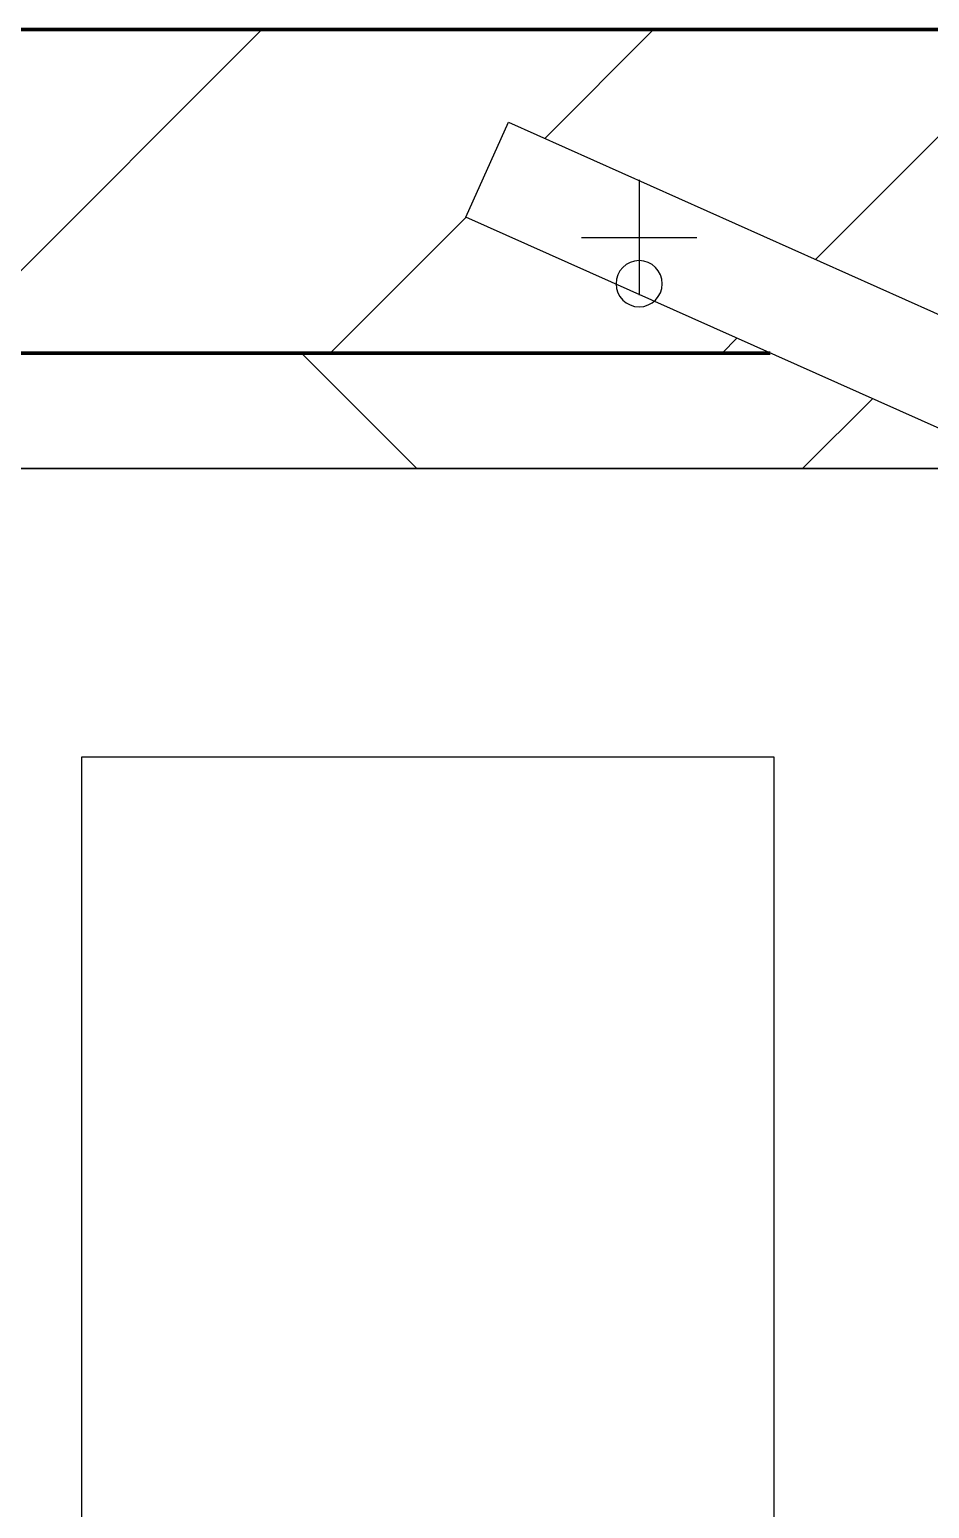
# Model space of a CAD drawing. Header units: millimetres. Extents: x -726012 to -647389, y -20772 to 18805.
# Drawn here: x -680346 to -679957, y 8119 to 8759 of the extents above; entities that cross this region are included whole.
import ezdxf
from ezdxf.xclip import XClip

# ---------------------------------------------------------------- set-up
doc = ezdxf.new("R2010")
doc.units = ezdxf.units.MM
doc.header["$XCLIPFRAME"] = 0
doc.layers.add('000 - WIPEOUT', color=250, linetype='Continuous')
doc.layers.add('A11_ALU.SOLID SHEET', color=2, linetype='Continuous')
for name, color, linetype, lineweight in [('A-DOOR', 3, 'Continuous', 25), ('A-DOOR-E', 2, 'Continuous', 25), ('A-GLAZ-CURT', 2, 'Continuous', 9), ('A-WALL', 5, 'Continuous', 35), ('A-WALL-FNSH', 2, 'Continuous', 35), ('A-WALL-PATT', 1, 'Continuous', 35)]:
    doc.layers.add(name, color=color, linetype=linetype, lineweight=lineweight)

# ---------------------------------------------------------------- blocks, each defined once
blk = doc.blocks.new('DPA_AC-SG-PI - A1_1200x1300 mm-V1-4233-01 ENLARGED MULTI-PURPOSE LEVEL - REFLECTED CEILING PLAN - SHEET 4')
at = {"layer": 'A-DOOR'}
for p, q in [((-500, 5), (-500, -45)), ((-525, -20), (-475, -20))]:
    blk.add_line(p, q, dxfattribs=at)
for start, end in [(0, 180), (180, 0)]:
    blk.add_arc((-500, -40), 10, start, end, dxfattribs=at)
at = {"layer": 'A-DOOR-E'}
for p, q in [((-575, -11.13), (-556.64, 29.95)), ((-556.64, 29.95), (511.63, -447.34)), ((493.28, -488.42), (-575, -11.13))]:
    blk.add_line(p, q, dxfattribs=at)
blk = doc.blocks.new('PPLS-PP19_Custom Tile Pattern - Custom Tile Pattern-V95-4233-01 ENLARGED MULTI-PURPOSE LEVEL - REFLECTED CEILING PLAN - SHEET 4')
at = {"layer": 'A-GLAZ-CURT'}
for p, q in [((31.34, 0), (300, 0)), ((300, 0), (31.34, 0)), ((195.99, 0), (213.31, 0)), ((213.31, 0), (195.99, 0)), ((230.06, 0), (300, 0)), ((143.25, -50), (300, -50)), ((300, -50), (143.25, -50))]:
    blk.add_line(p, q, dxfattribs=at)
for points, knots in [([(31.09, 0), (32.5, 0), (38.78, 0), (53.39, 0), (71.67, 0), (84.83, 0), (86.01, 0), (92.51, 0), (94.33, 0)], [-4844.334544, -4844.334544, -4844.334544, -4844.334544, -4705.298446, -4353.683244, -3960.84581, -3759.045785, -3336.541051, -2783.776468, -2783.776468, -2783.776468, -2783.776468]), ([(136.44, 0), (121.66, 0), (86.93, 0), (51.16, 0), (31.18, 0)], [-106.750556, -106.750556, -106.750556, -106.750556, -59.610984, 0, 0, 0, 0]), ([(103.09, 0), (101.08, 0), (86.31, 0), (63.34, 0), (41.24, 0), (32.83, 0), (31.27, 0)], [-375.435014, -375.435014, -375.435014, -375.435014, -369.147452, -330.153101, -307.516438, -302.210511, -302.210511, -302.210511, -302.210511]), ([(76.63, 0), (74.8, 0), (67.65, 0), (53.52, 0), (39.74, 0), (32.53, 0), (31.3, 0)], [-3095.572228, -3095.572228, -3095.572228, -3095.572228, -2950.589685, -2634.532728, -2313.748533, -2246.611491, -2246.611491, -2246.611491, -2246.611491]), ([(31.33, 0), (34.8, 0), (52.2, 0), (88.72, 0), (120.63, 0), (138.28, 0), (138.53, 0)], [-401.364905, -401.364905, -401.364905, -401.364905, -390.253598, -346.313304, -291.370682, -290.5735, -290.5735, -290.5735, -290.5735]), ([(31.33, 0), (37.1, 0), (52.1, 0), (70.92, 0), (82.12, 0), (83.66, 0)], [-4874.14523, -4874.14523, -4874.14523, -4874.14523, -4573.028122, -4094.177415, -3869.465285, -3869.465285, -3869.465285, -3869.465285]), ([(168.37, 0), (167.68, 0), (162.47, 0), (147.02, 0), (109.77, 0), (76.86, 0), (57.82, 0), (46.51, 0), (41.18, 0), (36.02, 0), (35.54, 0), (35.54, 0)], [-543.375029, -543.375029, -543.375029, -543.375029, -530.793311, -458.593899, -401.860199, -357.622665, -341.267687, -334.000314, -326.15566, -319.318397, -317.489778, -317.489778, -317.489778, -317.489778]), ([(36.29, 0), (37.77, 0), (48.82, 0), (64.79, 0), (95.91, 0), (124.45, 0), (132.42, 0), (134.6, 0)], [-314.598523, -314.598523, -314.598523, -314.598523, -305.899624, -287.17622, -249.500363, -194.761443, -152.241002, -152.241002, -152.241002, -152.241002]), ([(54.54, 0), (58.83, 0), (74.56, 0), (100.57, 0), (116.36, 0), (128.63, 0), (128.95, 0)], [-111.206564, -111.206564, -111.206564, -111.206564, -97.899267, -63.759246, -39.050993, -35.895543, -35.895543, -35.895543, -35.895543]), ([(54.57, 0), (54.8, 0), (59.66, 0), (64.47, 0), (72.74, 0), (75.22, 0), (76.03, 0), (76.21, 0)], [-765.752852, -765.752852, -765.752852, -765.752852, -753.071572, -495.328968, -421.953223, -334.951786, -290.452333, -290.452333, -290.452333, -290.452333]), ([(114.39, 0), (114.2, 0), (112.08, 0), (105.42, 0), (92.38, 0), (85.59, 0), (74.4, 0), (63.43, 0), (57.79, 0), (55.6, 0)], [-8148.58938, -8148.58938, -8148.58938, -8148.58938, -8105.191388, -7723.759874, -7531.75727, -7135.649961, -6924.452779, -6738.82075, -6604.646129, -6604.646129, -6604.646129, -6604.646129]), ([(76.22, 0), (75.58, 0), (73.64, 0), (71.05, 0), (70.61, 0)], [-193.634889, -193.634889, -193.634889, -193.634889, -31.537676, 0, 0, 0, 0]), ([(94.4, 0), (94.4, 0), (94.64, 0), (99.11, 0), (108.97, 0), (120.79, 0), (139.94, 0), (163.31, 0), (182.81, 0), (190.37, 0), (191.35, 0)], [-2348.345796, -2348.345796, -2348.345796, -2348.345796, -2310.419338, -2233.599744, -2052.234781, -1843.028543, -1530.39897, -1095.004608, -529.74427, -431.730282, -431.730282, -431.730282, -431.730282]), ([(129.02, 0), (129.02, 0), (124.41, 0), (122.35, 0), (114.96, 0), (108.04, 0), (103.09, 0)], [-35.386604, -35.386604, -35.386604, -35.386604, -31.430235, -22.807238, -15.488593, 0, 0, 0, 0]), ([(157.9, 0), (156.77, 0), (151.67, 0), (143.29, 0), (134.04, 0), (126.24, 0), (118.6, 0), (114.23, 0), (111.98, 0), (105.66, 0), (105.23, 0), (105.23, 0)], [-10292.955006, -10292.955006, -10292.955006, -10292.955006, -10098.273015, -9847.788484, -9677.714971, -9567.007022, -9453.21225, -9220.200448, -9012.77275, -8966.157302, -8929.495943, -8929.495943, -8929.495943, -8929.495943]), ([(105.26, 0), (105.52, 0), (111.01, 0), (112.65, 0), (113.59, 0)], [-8920.561005, -8920.561005, -8920.561005, -8920.561005, -8814.835624, -8577.462505, -8577.462505, -8577.462505, -8577.462505]), ([(128.58, 0), (128.8, 0), (130.16, 0), (139.26, 0), (152.67, 0), (161.24, 0), (162.19, 0), (162.75, 0)], [-633.326174, -633.326174, -633.326174, -633.326174, -627.736123, -618.981161, -602.094757, -592.980799, -581.414464, -581.414464, -581.414464, -581.414464]), ([(137.1, 0), (136, 0), (133.64, 0), (129.87, 0), (129.11, 0)], [-670.405967, -670.405967, -670.405967, -670.405967, -651.020627, -640.742133, -640.742133, -640.742133, -640.742133]), ([(190.71, 0), (188.01, 0), (182.03, 0), (171, 0), (161.95, 0), (161.28, 0), (158.35, 0), (157.85, 0), (157.77, 0)], [-11493.799757, -11493.799757, -11493.799757, -11493.799757, -11105.624034, -10839.086983, -10768.332124, -10666.779182, -10580.760289, -10550.278881, -10550.278881, -10550.278881, -10550.278881]), ([(300, 0), (286.53, 0), (254.22, 0), (207.11, 0), (177.41, 0), (159.34, 0), (158.33, 0), (158.3, 0)], [-285.253232, -285.253232, -285.253232, -285.253232, -244.693688, -187.987675, -143.776725, -129.632772, -123.352749, -123.352749, -123.352749, -123.352749]), ([(159.07, 0), (159.13, 0), (160.84, 0), (165.21, 0), (174.15, 0), (183.14, 0), (190.55, 0), (191.13, 0)], [-115.643202, -115.643202, -115.643202, -115.643202, -114.681583, -87.660824, -65.295536, -41.623857, -39.667807, -39.667807, -39.667807, -39.667807]), ([(162.75, 0), (165.4, 0), (170.91, 0), (172.61, 0), (172.61, 0)], [-111.264224, -111.264224, -111.264224, -111.264224, -56.742688, -19.085662, -19.085662, -19.085662, -19.085662]), ([(247.1, 0), (246.76, 0), (245.04, 0), (238.34, 0), (226.56, 0), (221.1, 0), (200.27, 0), (182.99, 0), (174.27, 0), (169.67, 0), (168.99, 0)], [-9649.085549, -9649.085549, -9649.085549, -9649.085549, -9581.591397, -9406.094246, -9221.510254, -9016.44624, -8717.832359, -8253.978395, -8152.463617, -8069.855175, -8069.855175, -8069.855175, -8069.855175]), ([(190.28, 0), (189.13, 0), (182.21, 0), (175.3, 0), (169.49, 0)], [-166.342806, -166.342806, -166.342806, -166.342806, -162.427601, -142.916156, -142.916156, -142.916156, -142.916156]), ([(171.51, 0), (176.48, 0), (193.23, 0), (201.73, 0), (208.81, 0), (213.9, 0), (241.96, 0), (266.73, 0), (281.71, 0), (291.71, 0), (296.52, 0), (297.86, 0), (298.09, 0)], [-7971.819559, -7971.819559, -7971.819559, -7971.819559, -7784.112253, -7606.717214, -7289.299508, -7042.621073, -6582.165592, -6068.460911, -5766.029927, -5566.724884, -5280.360606, -5199.253518, -5199.253518, -5199.253518, -5199.253518]), ([(172.07, 0), (177.66, 0), (183.75, 0), (189.94, 0), (190.38, 0)], [-255.364076, -255.364076, -255.364076, -255.364076, -237.955587, -236.622756, -236.622756, -236.622756, -236.622756]), ([(191.22, 0), (195.12, 0), (201.56, 0), (207.47, 0), (213.96, 0), (215.11, 0)], [-235.779532, -235.779532, -235.779532, -235.779532, -223.92608, -215.862851, -208.75215, -208.75215, -208.75215, -208.75215]), ([(215.22, 0), (214.62, 0), (210.55, 0), (204.77, 0), (196.17, 0), (191.22, 0)], [-203.825446, -203.825446, -203.825446, -203.825446, -198.527383, -184.406837, -167.419409, -167.419409, -167.419409, -167.419409]), ([(193.8, 0), (193.33, 0), (192.49, 0), (191.54, 0), (191.23, 0)], [-11665.349007, -11665.349007, -11665.349007, -11665.349007, -11565.880756, -11519.159737, -11519.159737, -11519.159737, -11519.159737]), ([(192.13, 0), (196.39, 0), (209.6, 0), (219.42, 0), (230.06, 0)], [-38.547734, -38.547734, -38.547734, -38.547734, -24.459831, 0, 0, 0, 0]), ([(192.31, 0), (193.21, 0), (194.15, 0), (194.69, 0), (194.79, 0)], [-397.682353, -397.682353, -397.682353, -397.682353, -295.064701, -265.121568, -265.121568, -265.121568, -265.121568]), ([(300, 0), (288.22, 0), (262, 0), (230.43, 0), (219.94, 0), (219.02, 0)], [-12528.858583, -12528.858583, -12528.858583, -12528.858583, -11905.454923, -11162.864862, -10856.732305, -10856.732305, -10856.732305, -10856.732305]), ([(219.9, 0), (220.86, 0), (227.84, 0), (242.06, 0), (246.54, 0), (246.96, 0)], [-10670.940496, -10670.940496, -10670.940496, -10670.940496, -10511.382485, -9925.173265, -9834.877357, -9834.877357, -9834.877357, -9834.877357]), ([(284.76, 0), (284.76, 0), (285.09, 0), (287.47, 0), (293.59, 0), (297.76, 0), (300, 0)], [-4110.630118, -4110.630118, -4110.630118, -4110.630118, -4053.389046, -3959.664717, -3862.421465, -3746.95702, -3746.95702, -3746.95702, -3746.95702]), ([(297.38, 0), (295.84, 0), (291.62, 0), (285.38, 0), (284.87, 0)], [-4803.172655, -4803.172655, -4803.172655, -4803.172655, -4358.271401, -4143.037883, -4143.037883, -4143.037883, -4143.037883])]:
    blk.add_open_spline(points, degree=3, knots=knots, dxfattribs=at)
for points in [[(80.35, 0), (79.57, 0), (78.27, 0), (76.63, 0)], [(84.06, 0), (83.48, 0), (82.41, 0), (81.72, 0)], [(168.74, 0), (168.74, 0), (169.81, 0), (171.51, 0)], [(195.11, 0), (194.91, 0), (194.44, 0), (193.8, 0)]]:
    blk.add_open_spline(points, degree=3, dxfattribs=at)
blk = doc.blocks.new('PPLS-PP19_Custom Tile Pattern - Custom Tile Pattern-V96-4233-01 ENLARGED MULTI-PURPOSE LEVEL - REFLECTED CEILING PLAN - SHEET 4')
at = {"layer": 'A-GLAZ-CURT'}
for p, q in [((-300, 0), (300, 0)), ((300, 0), (-300, 0)), ((-293.07, 0), (-275.75, 0)), ((-275.75, 0), (-293.07, 0)), ((-222.32, 0), (-205, 0)), ((-205, 0), (-222.32, 0)), ((-300, -50), (300, -50)), ((300, -50), (-300, -50))]:
    blk.add_line(p, q, dxfattribs=at)
at = {"layer": 'A-GLAZ-CURT', "flags": 128}
for points in [[(-300, 0), (-291.56, 0), (-283.3, 0), (-275.2, 0), (-267.26, 0), (-259.45, 0), (-251.77, 0), (-244.2, 0), (-236.74, 0), (-229.36, 0), (-222.06, 0), (-214.83, 0), (-207.71, 0), (-200.76, 0), (-194.02, 0), (-187.54, 0), (-181.38, 0), (-175.58, 0), (-170.25, 0), (-165.64, 0), (-162.01, 0), (-159.53, 0), (-157.46, 0), (-154.52, 0), (-149.42, 0), (-141.84, 0), (-132.81, 0)], [(-134.16, 0), (-140.03, 0), (-145.5, 0), (-150.63, 0), (-155.53, 0), (-160.27, 0), (-164.95, 0), (-169.65, 0), (-174.47, 0), (-179.49, 0), (-184.81, 0), (-190.44, 0), (-196.37, 0), (-202.58, 0), (-209.04, 0), (-215.73, 0), (-222.63, 0), (-229.72, 0), (-236.97, 0), (-244.39, 0), (-251.96, 0), (-259.67, 0), (-267.51, 0), (-275.48, 0), (-283.55, 0), (-291.73, 0), (-300, 0)]]:
    blk.add_lwpolyline(points, dxfattribs=at)
at = {"layer": 'A-GLAZ-CURT'}
for points, knots in [([(-300, 0), (-284.65, 0), (-236.57, 0), (-174.61, 0), (-129.95, 0), (-110.8, 0), (-99.5, 0), (-91.46, 0)], [-5323.127839, -5323.127839, -5323.127839, -5323.127839, -4502.809032, -2700.551212, -1002.059161, -460.363443, 0, 0, 0, 0]), ([(-273.11, 0), (-276.58, 0), (-285.34, 0), (-294.48, 0), (-300, 0)], [-13924.220399, -13924.220399, -13924.220399, -13924.220399, -13729.592194, -13439.944408, -13439.944408, -13439.944408, -13439.944408]), ([(-135.47, 0), (-158.27, 0), (-200.17, 0), (-251, 0), (-272.12, 0)], [-17118.187061, -17118.187061, -17118.187061, -17118.187061, -15131.813646, -13942.659141, -13942.659141, -13942.659141, -13942.659141]), ([(-137.88, 0), (-140.56, 0), (-147.66, 0), (-147.69, 0), (-158.72, 0), (-174.02, 0), (-185.59, 0), (-209.77, 0), (-232.01, 0), (-255.22, 0), (-262.59, 0), (-264.9, 0), (-265.4, 0)], [-3187.727384, -3187.727384, -3187.727384, -3187.727384, -2919.378265, -2477.344047, -2237.412286, -2029.680487, -1755.085331, -1400.429864, -858.079193, -543.655514, -208.940337, 0, 0, 0, 0]), ([(-258.6, 0), (-257.91, 0), (-254.26, 0), (-241.25, 0), (-225.99, 0), (-213.1, 0), (-200.2, 0), (-185.8, 0), (-171.77, 0), (-158.7, 0), (-157.22, 0)], [-5722.54675, -5722.54675, -5722.54675, -5722.54675, -5657.471696, -5413.335975, -5017.494783, -4832.723979, -4666.091899, -4349.945572, -4000.813434, -3840.635403, -3840.635403, -3840.635403, -3840.635403]), ([(-135.82, 0), (-137.15, 0), (-139.92, 0), (-149.31, 0), (-162.01, 0), (-177.91, 0), (-199.46, 0), (-216.65, 0), (-231.26, 0), (-233.46, 0), (-234, 0)], [-2617.829187, -2617.829187, -2617.829187, -2617.829187, -2418.507304, -2308.929706, -2113.765672, -1763.376603, -1422.553702, -978.033455, -846.069444, -682.911962, -682.911962, -682.911962, -682.911962]), ([(-233.49, 0), (-233.44, 0), (-232.38, 0), (-230.74, 0), (-225.3, 0), (-223.63, 0)], [-455.274641, -455.274641, -455.274641, -455.274641, -440.605512, -119.536984, 0, 0, 0, 0]), ([(-223.63, 0), (-219.39, 0), (-206.17, 0), (-188.58, 0), (-169.02, 0), (-152.21, 0), (-140.61, 0), (-135.7, 0)], [-5463.295695, -5463.295695, -5463.295695, -5463.295695, -5161.076232, -4739.070012, -4465.409639, -4149.119819, -3844.541415, -3844.541415, -3844.541415, -3844.541415]), ([(-152.35, 0), (-151.03, 0), (-147.71, 0), (-143.57, 0), (-138.62, 0)], [-3494.978217, -3494.978217, -3494.978217, -3494.978217, -3371.022232, -3227.460399, -3227.460399, -3227.460399, -3227.460399]), ([(-118.78, 0), (-121.86, 0), (-126.28, 0), (-136.96, 0), (-147.46, 0), (-150.03, 0), (-150.57, 0)], [-5938.474035, -5938.474035, -5938.474035, -5938.474035, -5700.061948, -5508.838257, -5298.784692, -5196.16478, -5196.16478, -5196.16478, -5196.16478]), ([(-150.34, 0), (-150.07, 0), (-147.75, 0), (-144.18, 0), (-137.93, 0), (-136.56, 0)], [-4948.728362, -4948.728362, -4948.728362, -4948.728362, -4883.323924, -4440.880425, -4330.137317, -4330.137317, -4330.137317, -4330.137317]), ([(-136.06, 0), (-137.31, 0), (-142.24, 0), (-147.74, 0), (-149.07, 0)], [-6509.710453, -6509.710453, -6509.710453, -6509.710453, -6449.282163, -6277.220794, -6277.220794, -6277.220794, -6277.220794]), ([(-148.23, 0), (-146.94, 0), (-140.36, 0), (-138.13, 0), (-136.37, 0)], [-6162.058746, -6162.058746, -6162.058746, -6162.058746, -6017.569127, -5579.751817, -5579.751817, -5579.751817, -5579.751817]), ([(-136.36, 0), (-136.86, 0), (-141.75, 0), (-146.11, 0), (-146.95, 0)], [-770.627825, -770.627825, -770.627825, -770.627825, -741.901385, -489.130243, -489.130243, -489.130243, -489.130243]), ([(-146.69, 0), (-146.59, 0), (-145.49, 0), (-140.8, 0), (-136.86, 0), (-135.44, 0)], [-420.34245, -420.34245, -420.34245, -420.34245, -406.956646, -290.263673, -218.918529, -218.918529, -218.918529, -218.918529])]:
    blk.add_open_spline(points, degree=3, knots=knots, dxfattribs=at)
blk = doc.blocks.new('*U885')
at = {"layer": 'A-GLAZ-CURT', "rotation": 180}
for name, p in [('PPLS-PP19_Custom Tile Pattern - Custom Tile Pattern-V96-4233-01 ENLARGED MULTI-PURPOSE LEVEL - REFLECTED CEILING PLAN - SHEET 4', (-4200, 16110.41)), ('PPLS-PP19_Custom Tile Pattern - Custom Tile Pattern-V95-4233-01 ENLARGED MULTI-PURPOSE LEVEL - REFLECTED CEILING PLAN - SHEET 4', (-3600, 16110.41))]:
    blk.add_blockref(name, p, dxfattribs=at)
blk = doc.blocks.new('*U1253')
at = {"color": 3}
blk.add_wipeout([(-275, -2050), (275, -2050), (275, -2350), (-275, -2350)], dxfattribs=at).dxf.layer = '000 - WIPEOUT'
at = {"layer": 'A11_ALU.SOLID SHEET', "color": 0, "linetype": 'ByBlock'}
blk.add_lwpolyline([(-275, -2350), (275, -2350), (275, -2050), (-275, -2050)], close=True, dxfattribs=at)
blk = doc.blocks.new('*U1287')
blk.add_lwpolyline([(21173.36, -580), (28210, -580), (28210, -6849.96), (45954.15, -6849.96), (45954.15, 600), (82995.06, 600), (83086.47, 650), (90052, 650), (90392, 990), (103159.16, 990), (103159.16, 4990), (21173.36, 4990), (21173.36, 3485.45), (21203.36, 3485.45), (21203.36, 925.54), (21173.36, 925.54), (21173.36, -580)])
at = {"layer": 'A11_ALU.SOLID SHEET', "color": 0, "linetype": 'ByBlock', "rotation": 90}
blk.add_blockref('*U1253', (62308.5, 4590), dxfattribs=at)

msp = doc.modelspace()

# ---------------------------------------------------------------- hatches: boundary and pattern name
at = {"layer": 'A-WALL-PATT', "lineweight": 9}
h = msp.add_hatch(dxfattribs=at)
h.set_pattern_fill('FP_2', color=256, style=0, pattern_type=2)
h.set_pattern_definition([(45, (0, 0), (-84.852814, 84.852814), [])])
h.paths.add_polyline_path([(-653287.78, 8619.02), (-652194.48, 8619.02), (-652194.48, 8759.02), (-722165.55, 8759.02), (-722165.55, 8619.02), (-719625.62, 8619.02), (-719676.02, 8641.53), (-719679.79, 8639.36), (-719684.96, 8639.36), (-719691.03, 8644.02), (-719692.03, 8648.69), (-719757.37, 8677.88), (-719739.02, 8718.97), (-719515.31, 8619.02), (-716025.62, 8619.02), (-716076.02, 8641.53), (-716079.79, 8639.36), (-716084.96, 8639.36), (-716091.03, 8644.02), (-716092.03, 8648.69), (-716157.37, 8677.88), (-716139.02, 8718.97), (-715915.31, 8619.02), (-712425.62, 8619.02), (-712476.02, 8641.53), (-712479.79, 8639.36), (-712484.96, 8639.36), (-712491.03, 8644.02), (-712492.03, 8648.69), (-712557.37, 8677.88), (-712539.02, 8718.97), (-712315.31, 8619.02), (-708825.62, 8619.02), (-708876.02, 8641.53), (-708879.79, 8639.36), (-708884.96, 8639.36), (-708891.03, 8644.02), (-708892.03, 8648.69), (-708957.37, 8677.88), (-708939.02, 8718.97), (-708715.31, 8619.02), (-705225.62, 8619.02), (-705276.02, 8641.53), (-705279.79, 8639.36), (-705284.96, 8639.36), (-705291.03, 8644.02), (-705292.03, 8648.69), (-705357.37, 8677.88), (-705339.02, 8718.97), (-705115.31, 8619.02), (-701625.62, 8619.02), (-701676.02, 8641.53), (-701679.79, 8639.36), (-701684.96, 8639.36), (-701691.03, 8644.02), (-701692.03, 8648.69), (-701757.37, 8677.88), (-701739.02, 8718.97), (-701515.31, 8619.02), (-698025.62, 8619.02), (-698076.02, 8641.53), (-698079.79, 8639.36), (-698084.96, 8639.36), (-698091.03, 8644.02), (-698092.03, 8648.69), (-698157.37, 8677.88), (-698139.02, 8718.97), (-697915.31, 8619.02), (-694425.62, 8619.02), (-694476.02, 8641.53), (-694479.79, 8639.36), (-694484.96, 8639.36), (-694491.03, 8644.02), (-694492.03, 8648.69), (-694557.37, 8677.88), (-694539.02, 8718.97), (-694315.31, 8619.02), (-690825.62, 8619.02), (-690876.02, 8641.53), (-690879.79, 8639.36), (-690884.96, 8639.36), (-690891.03, 8644.02), (-690892.03, 8648.69), (-690957.37, 8677.88), (-690939.02, 8718.97), (-690715.31, 8619.02), (-687225.62, 8619.02), (-687276.02, 8641.53), (-687279.79, 8639.36), (-687284.96, 8639.36), (-687291.03, 8644.02), (-687292.03, 8648.69), (-687357.37, 8677.88), (-687339.02, 8718.97), (-687115.31, 8619.02), (-683626.8, 8619.54), (-683676.02, 8641.53), (-683679.79, 8639.36), (-683684.96, 8639.36), (-683691.03, 8644.02), (-683692.03, 8648.69), (-683757.37, 8677.88), (-683739.02, 8718.97), (-683515.31, 8619.02), (-680025.62, 8619.02), (-680076.02, 8641.53), (-680079.79, 8639.36), (-680084.96, 8639.36), (-680091.03, 8644.02), (-680092.03, 8648.69), (-680157.37, 8677.88), (-680139.02, 8718.97), (-679915.31, 8619.02), (-676425.62, 8619.02), (-676476.02, 8641.53), (-676479.79, 8639.36), (-676484.96, 8639.36), (-676491.03, 8644.02), (-676492.03, 8648.69), (-676557.37, 8677.88), (-676539.02, 8718.97), (-676315.31, 8619.02), (-672825.62, 8619.02), (-672876.02, 8641.53), (-672879.79, 8639.36), (-672884.96, 8639.36), (-672891.03, 8644.02), (-672892.03, 8648.69), (-672957.37, 8677.88), (-672939.02, 8718.97), (-672715.31, 8619.02), (-669225.62, 8619.02), (-669276.02, 8641.53), (-669279.79, 8639.36), (-669284.96, 8639.36), (-669291.03, 8644.02), (-669292.03, 8648.69), (-669357.37, 8677.88), (-669339.02, 8718.97), (-669115.31, 8619.02), (-665625.62, 8619.02), (-665676.02, 8641.53), (-665679.79, 8639.36), (-665684.96, 8639.36), (-665691.03, 8644.02), (-665692.03, 8648.69), (-665757.37, 8677.88), (-665739.02, 8718.97), (-665515.31, 8619.02), (-662025.62, 8619.02), (-662076.02, 8641.53), (-662079.79, 8639.36), (-662084.96, 8639.36), (-662091.03, 8644.02), (-662092.03, 8648.69), (-662157.37, 8677.88), (-662139.02, 8718.97), (-661915.31, 8619.02), (-658425.62, 8619.02), (-658476.02, 8641.53), (-658480.95, 8639.36), (-658484.96, 8639.36), (-658491.03, 8644.02), (-658492.03, 8648.69), (-658557.37, 8677.88), (-658539.02, 8718.97), (-658315.31, 8619.02), (-654825.62, 8619.02), (-654876.02, 8641.53), (-654879.79, 8639.36), (-654884.96, 8639.36), (-654891.03, 8644.02), (-654892.03, 8648.69), (-654957.37, 8677.88), (-654939.02, 8718.97), (-654715.31, 8619.02), (-653356.11, 8619.02)])
h = msp.add_hatch(dxfattribs=at)
h.set_pattern_fill('FP_3', color=256, style=0, pattern_type=2)
h.set_pattern_definition([(45, (0, 0), (-212.13203, 212.13203), []), (135, (0, 0), (-212.13203, -212.13203), [])])
h.paths.add_polyline_path([(-652194.48, 8569.02), (-652194.48, 8619.02), (-654715.31, 8619.02), (-654603.39, 8569.02), (-652262.82, 8569.02)])
h.paths.add_polyline_path([(-655132.72, 8569.02), (-654713.71, 8569.02), (-654825.62, 8619.02), (-658315.31, 8619.02), (-658203.39, 8569.02), (-655201.05, 8569.02)])
h.paths.add_polyline_path([(-658344.29, 8569.02), (-658313.71, 8569.02), (-658425.62, 8619.02), (-661915.31, 8619.02), (-661803.39, 8569.02), (-658412.62, 8569.02)])
h.paths.add_polyline_path([(-662444.15, 8569.02), (-661913.71, 8569.02), (-662025.62, 8619.02), (-665515.31, 8619.02), (-665403.39, 8569.02), (-662512.48, 8569.02)])
h.paths.add_polyline_path([(-665782.37, 8569.02), (-665513.71, 8569.02), (-665625.62, 8619.02), (-669115.31, 8619.02), (-669003.39, 8569.02), (-665860.71, 8569.02)])
h.paths.add_polyline_path([(-670712.22, 8569.02), (-669113.71, 8569.02), (-669225.62, 8619.02), (-672715.31, 8619.02), (-672603.39, 8569.02), (-670780.55, 8569.02)])
h.paths.add_polyline_path([(-672967.14, 8569.02), (-672713.71, 8569.02), (-672825.62, 8619.02), (-676315.31, 8619.02), (-676203.39, 8569.02), (-672982.37, 8569.02)])
h.paths.add_polyline_path([(-676313.71, 8569.02), (-676425.62, 8619.02), (-679915.31, 8619.02), (-679803.39, 8569.02), (-676315.37, 8569.02)])
h.paths.add_polyline_path([(-679913.71, 8569.02), (-680025.62, 8619.02), (-683515.31, 8619.02), (-683403.39, 8569.02), (-679936.92, 8569.02)])
h.paths.add_polyline_path([(-685676.73, 8569.02), (-683513.71, 8569.02), (-683626.8, 8619.02), (-687115.31, 8619.02), (-687003.39, 8569.02), (-685745.06, 8569.02)])
h.paths.add_polyline_path([(-687113.71, 8569.02), (-687225.62, 8619.02), (-690715.31, 8619.02), (-690603.39, 8569.02), (-687180.02, 8569.02)])
h.paths.add_polyline_path([(-690713.71, 8569.02), (-690825.62, 8619.02), (-694315.31, 8619.02), (-694203.39, 8569.02), (-690733.24, 8569.02)])
h.paths.add_polyline_path([(-700582.37, 8569.02), (-697913.71, 8569.02), (-698025.62, 8619.02), (-701515.31, 8619.02), (-701403.39, 8569.02), (-700709.58, 8569.02)])
h.paths.add_polyline_path([(-694313.71, 8569.02), (-694425.62, 8619.02), (-697915.31, 8619.02), (-697803.39, 8569.02), (-694354.78, 8569.02)])
h.paths.add_polyline_path([(-701513.71, 8569.02), (-701625.62, 8619.02), (-705115.31, 8619.02), (-705003.39, 8569.02), (-701529.55, 8569.02)])
h.paths.add_polyline_path([(-707132.7, 8569.02), (-705113.71, 8569.02), (-705225.62, 8619.02), (-708715.31, 8619.02), (-708603.39, 8569.02), (-707269.37, 8569.02)])
h.paths.add_polyline_path([(-708713.71, 8569.02), (-708825.62, 8619.02), (-712315.31, 8619.02), (-712203.39, 8569.02), (-708772.65, 8569.02)])
h.paths.add_polyline_path([(-712582.37, 8569.02), (-712313.71, 8569.02), (-712425.62, 8619.02), (-715915.31, 8619.02), (-715803.39, 8569.02), (-712599.19, 8569.02)])
h.paths.add_polyline_path([(-721277.24, 8569.02), (-719513.71, 8569.02), (-719625.62, 8619.02), (-722165.55, 8619.02), (-722165.55, 8569.02), (-721345.58, 8569.02)])
h.paths.add_polyline_path([(-717519.03, 8569.02), (-715913.71, 8569.02), (-716025.62, 8619.02), (-719515.31, 8619.02), (-719403.39, 8569.02), (-717587.36, 8569.02)])

# ---------------------------------------------------------------- linework, layer by layer
at = {"layer": 'A-WALL', "color": 7, "lineweight": 70}
for p, q in [((-682582.37, 8759.02), (-680182.37, 8759.02)), ((-680182.37, 8759.02), (-678982.37, 8759.02)), ((-680182.37, 8619.02), (-682582.37, 8619.02)), ((-682582.37, 8619.02), (-680182.37, 8619.02)), ((-680025.62, 8619.02), (-680182.37, 8619.02)), ((-680182.37, 8619.02), (-680025.62, 8619.02))]:
    msp.add_line(p, q, dxfattribs=at)
at = {"layer": 'A-WALL-FNSH', "color": 250}
for p, q in [((-680182.37, 8569.02), (-682582.37, 8569.02)), ((-679913.71, 8569.02), (-680182.37, 8569.02))]:
    msp.add_line(p, q, dxfattribs=at)

# ---------------------------------------------------------------- block references
msp.add_blockref('*U885', (-676282.37, -7541.39))
at = {"layer": 'A-DOOR-E'}
msp.add_blockref('DPA_AC-SG-PI - A1_1200x1300 mm-V1-4233-01 ENLARGED MULTI-PURPOSE LEVEL - REFLECTED CEILING PLAN - SHEET 4', (-679582.37, 8689.02), dxfattribs=at)

# ---------------------------------------------------------------- next in the draw order: block references
at = {"layer": 'A11_ALU.SOLID SHEET'}
ref = msp.add_blockref('*U1287', (-744682.37, 3579.02), dxfattribs=at)
XClip(ref).set_block_clipping_path([(22516.8245944298, -23612.0000696909), (92487.8891097467, 7199.9972603897)])

doc.saveas('drawing.dxf')
